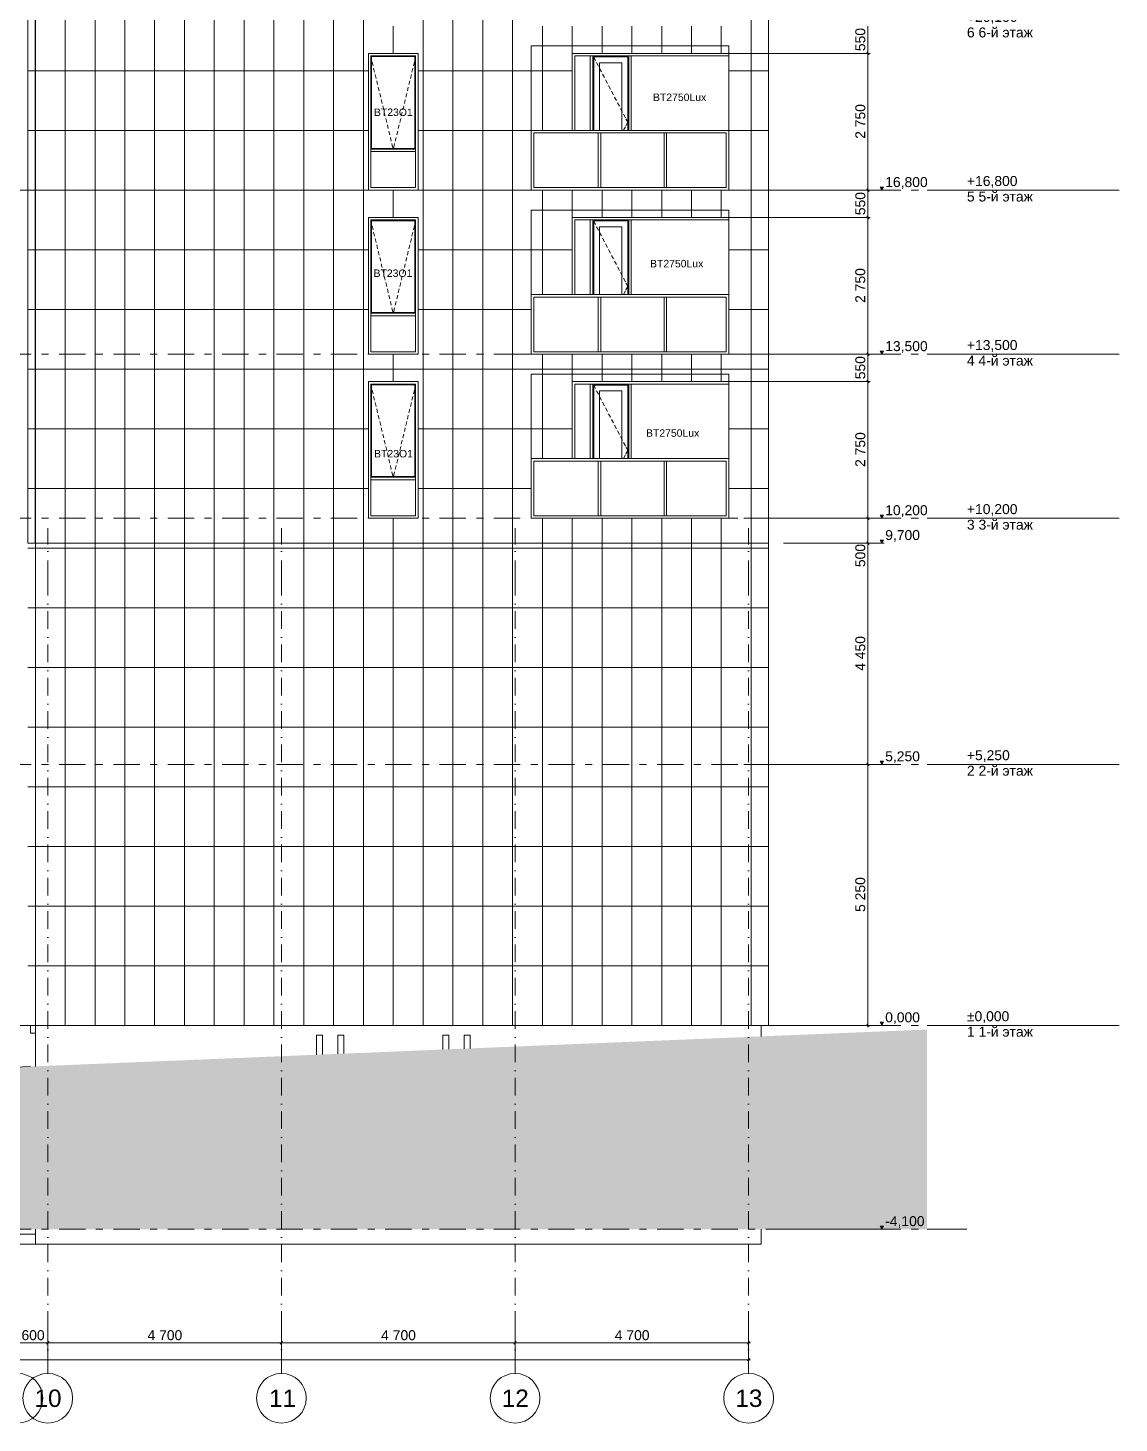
# Model space of a CAD drawing. Header units: millimetres. Extents: x 1499747 to 4341325, y -28481 to 441852.
# Drawn here: x 4217839 to 4239791, y 272654 to 300717 of the extents above; entities that cross this region are included whole.
import ezdxf
from ezdxf.xclip import XClip

# ---------------------------------------------------------------- set-up
doc = ezdxf.new("R2010")
doc.units = ezdxf.units.MM
doc.header["$MEASUREMENT"] = 0
doc.header["$XCLIPFRAME"] = 0
doc.linetypes.add('Штрих-Штриховая', pattern=[1093.611073, 529.166651, -211.666656, 141.111112, -211.666656])
doc.linetypes.add('Штрихпунктирная', pattern=[670.277762, 352.777767, -176.388884, 0, -141.111112])
for name, color, linetype, lineweight in [('2  Фасад_26_0_Ном._пера__1_Ном._пера__7', 7, 'Continuous', 18), ('2  Фасад_26_0_Ном._пера__20_Ном._пера__1', 1, 'Continuous', 18), ('2  Фасад_26_Витражные окна_Ном._пера__1_Ном._пера__7', 7, 'Continuous', 18), ('2  Фасад_26_Витражные окна_Ном._пера__20_Ном._пера__1', 1, 'Continuous', 18), ('2  Фасад_26_Витражные окна_Ном._пера__92_Ном._пера__233', 233, 'Continuous', 18), ('2  Фасад_26_Конструктив - Балки_Ном._пера__10_Ном._пера__134', 134, 'Continuous', 18), ('2  Фасад_26_Конструктив - Колонны_Ном._пера__8_Ном._пера__12', 12, 'Continuous', 18), ('2  Фасад_26_Конструктив - Лестницы_Ном._пера__91_Ном._пера__171', 171, 'Continuous', 18), ('2  Фасад_26_Конструктив - Навесные Стены_Ном._пера__1_Ном._пера__7', 7, 'Continuous', 18), ('2  Фасад_26_Конструктив - Навесные Стены_Ном._пера__3_Ном._пера__30', 30, 'Continuous', 18), ('2  Фасад_26_Конструктив - Перекрытия_Ном._пера__1_Ном._пера__7', 7, 'Continuous', 18), ('2  Фасад_26_Конструктив - Перекрытия_Ном._пера__89_Ном._пера__111', 111, 'Continuous', 18), ('2  Фасад_26_Конструктив - Стена Кирпич Подвал_Ном._пера__1_Ном._пера__7', 7, 'Continuous', 18), ('2  Фасад_26_Конструктив - Стены Несущие_Ном._пера__87_Ном._пера__251', 250, 'Continuous', 18), ('2  Фасад_26_Местность - Рельеф_Ном._пера__7', 7, 'Continuous', 18), ('2  Фасад_26_Местность - Рельеф_Ном._пера__93_Ном._пера__53', 53, 'Continuous', 18), ('2  Фасад_26_Отделка керамика_Ном._пера__1_Ном._пера__7', 7, 'Continuous', 18), ('2  Фасад_26_Размер - Общий_Ном._пера__1_Ном._пера__7', 7, 'Continuous', 18), ('2  Фасад_26_Сетка кладки_Ном._пера__102_Ном._пера__9', 9, 'Continuous', 18), ('2  Фасад_26_Элемент Модели - Оси_Ном._пера__2_Ном._пера__8', 8, 'Continuous', 18)]:
    doc.layers.add(name, color=color, linetype=linetype, lineweight=lineweight)
doc.layers.add('Чертеж и Рисунок', color=7, linetype='Continuous')
doc.styles.add('СГЕНЕРИР_СТИЛЬ_2', font='arial.ttf')

# ---------------------------------------------------------------- blocks, each defined once
blk = doc.blocks.new('Чертеж_6_26', base_point=(1593971, 9692))
at = {"layer": '2  Фасад_26_Местность - Рельеф_Ном._пера__7', "linetype": 'Continuous', "true_color": 0xc7c8ca}
blk.add_hatch(color=9, dxfattribs=at).paths.add_polyline_path([(1592324, 7253), (1588154, 7082), (1588154, 5592), (1649362, 5592), (1649362, 9608)])
at = {"layer": '2  Фасад_26_Размер - Общий_Ном._пера__1_Ном._пера__7', "linetype": 'Continuous', "true_color": 0xc7c8ca}
for points in [[(1648450, 26492), (1648486, 26554), (1648414, 26554)], [(1648450, 23192), (1648486, 23254), (1648414, 23254)], [(1648450, 19892), (1648486, 19954), (1648414, 19954)], [(1648450, 19392), (1648486, 19454), (1648414, 19454)], [(1648450, 14942), (1648486, 15004), (1648414, 15004)], [(1648450, 9692), (1648486, 9754), (1648414, 9754)], [(1648450, 5592), (1648486, 5654), (1648414, 5654)]]:
    blk.add_hatch(color=9, dxfattribs=at).paths.add_polyline_path(points)
at = {"layer": '2  Фасад_26_0_Ном._пера__1_Ном._пера__7', "color": 9, "linetype": 'Continuous', "true_color": 0xc7c8ca}
for p, q in [((1649362, 26492), (1649462, 26492)), ((1649462, 26492), (1649562, 26492)), ((1649762, 26492), (1649562, 26492)), ((1649762, 26492), (1650162, 26492)), ((1653224, 26492), (1650162, 26492)), ((1649362, 23192), (1649462, 23192)), ((1649462, 23192), (1649562, 23192)), ((1649762, 23192), (1649562, 23192)), ((1649762, 23192), (1650162, 23192)), ((1653224, 23192), (1650162, 23192)), ((1649362, 19892), (1649462, 19892)), ((1649462, 19892), (1649562, 19892)), ((1649762, 19892), (1649562, 19892)), ((1649762, 19892), (1650162, 19892)), ((1653224, 19892), (1650162, 19892)), ((1649362, 14942), (1649462, 14942)), ((1649462, 14942), (1649562, 14942)), ((1649762, 14942), (1649562, 14942)), ((1649762, 14942), (1650162, 14942)), ((1653224, 14942), (1650162, 14942)), ((1649362, 9692), (1649462, 9692)), ((1649462, 9692), (1649562, 9692)), ((1649762, 9692), (1649562, 9692)), ((1649762, 9692), (1650162, 9692)), ((1653224, 9692), (1650162, 9692)), ((1649362, 5592), (1649462, 5592)), ((1649462, 5592), (1649562, 5592)), ((1649762, 5592), (1649562, 5592)), ((1649762, 5592), (1650162, 5592))]:
    blk.add_line(p, q, dxfattribs=at)
at = {"layer": '2  Фасад_26_0_Ном._пера__20_Ном._пера__1', "color": 9, "linetype": 'Штрих-Штриховая', "true_color": 0xc7c8ca}
for p, q in [((1588154, 26492), (1649362, 26492)), ((1588154, 23192), (1649362, 23192)), ((1588154, 19892), (1649362, 19892)), ((1588154, 14942), (1649362, 14942)), ((1588154, 9692), (1649362, 9692)), ((1588154, 5592), (1649362, 5592))]:
    blk.add_line(p, q, dxfattribs=at)
at = {"layer": '2  Фасад_26_Витражные окна_Ном._пера__1_Ном._пера__7', "color": 9, "linetype": 'Continuous', "true_color": 0xc7c8ca}
for p, q in [((1638171, 29192), (1638621, 29192)), ((1638171, 28892), (1638171, 29192)), ((1638621, 29192), (1639071, 29192)), ((1639071, 28892), (1639071, 29192)), ((1639121, 28892), (1639121, 29242)), ((1639056, 29177), (1638186, 29177)), ((1638186, 29177), (1638186, 27332)), ((1639056, 27332), (1639056, 29177)), ((1638171, 27492), (1638171, 28892)), ((1639071, 27492), (1639071, 28892)), ((1639121, 27492), (1639121, 28892)), ((1641396, 27692), (1641446, 27692)), ((1641446, 27692), (1642771, 27692)), ((1641446, 27642), (1642746, 27642)), ((1641446, 27642), (1641446, 26542)), ((1642746, 27642), (1642771, 27642)), ((1642746, 26542), (1642746, 27642)), ((1642771, 27692), (1644096, 27692)), ((1642771, 27642), (1642796, 27642)), ((1642796, 27642), (1644071, 27642)), ((1642796, 26542), (1642796, 27642)), ((1644071, 27642), (1644096, 27642)), ((1644071, 26542), (1644071, 27642)), ((1644096, 27692), (1645371, 27692)), ((1644096, 27642), (1644121, 27642)), ((1644121, 26542), (1644121, 27642)), ((1644121, 27642), (1645321, 27642)), ((1645321, 26542), (1645321, 27642)), ((1645371, 26492), (1645371, 27692)), ((1638171, 27317), (1638171, 27492)), ((1638171, 27292), (1638171, 27317)), ((1638621, 27317), (1638171, 27317)), ((1638171, 27267), (1638171, 27292)), ((1638171, 26542), (1638171, 27267)), ((1638621, 27267), (1638171, 27267)), ((1638186, 27332), (1639056, 27332)), ((1639071, 27317), (1638621, 27317)), ((1639071, 27267), (1638621, 27267)), ((1639071, 27317), (1639071, 27492)), ((1639071, 27292), (1639071, 27317)), ((1639071, 27267), (1639071, 27292)), ((1639071, 26542), (1639071, 27267)), ((1639121, 27292), (1639121, 27492)), ((1639121, 26492), (1639121, 27292)), ((1638621, 26542), (1638171, 26542)), ((1639071, 26542), (1638621, 26542)), ((1641446, 26542), (1642746, 26542)), ((1642746, 26542), (1642771, 26542)), ((1642771, 26542), (1642796, 26542)), ((1642796, 26542), (1644071, 26542)), ((1644071, 26542), (1644096, 26542)), ((1644096, 26542), (1644121, 26542)), ((1644121, 26542), (1645321, 26542)), ((1638171, 25892), (1638621, 25892)), ((1638171, 25592), (1638171, 25892)), ((1639056, 25877), (1638186, 25877)), ((1638186, 25877), (1638186, 24032)), ((1638621, 25892), (1639071, 25892)), ((1639056, 24032), (1639056, 25877)), ((1639071, 25592), (1639071, 25892)), ((1639121, 25592), (1639121, 25942)), ((1638171, 24192), (1638171, 25592)), ((1639071, 24192), (1639071, 25592)), ((1639121, 24192), (1639121, 25592)), ((1638171, 24017), (1638171, 24192)), ((1639071, 24017), (1639071, 24192)), ((1639121, 23992), (1639121, 24192)), ((1641397, 24392), (1641446, 24392)), ((1641446, 24392), (1642771, 24392)), ((1641446, 24342), (1642746, 24342)), ((1641446, 24342), (1641446, 23242)), ((1642746, 24342), (1642771, 24342)), ((1642746, 23242), (1642746, 24342)), ((1642771, 24392), (1644096, 24392)), ((1642771, 24342), (1642796, 24342)), ((1642796, 24342), (1644071, 24342)), ((1642796, 23242), (1642796, 24342)), ((1644071, 24342), (1644096, 24342)), ((1644071, 23242), (1644071, 24342)), ((1644096, 24392), (1645371, 24392)), ((1644096, 24342), (1644121, 24342)), ((1644121, 23242), (1644121, 24342)), ((1644121, 24342), (1645321, 24342)), ((1645321, 23242), (1645321, 24342)), ((1645371, 23192), (1645371, 24392)), ((1638171, 23992), (1638171, 24017)), ((1638621, 24017), (1638171, 24017)), ((1638171, 23967), (1638171, 23992)), ((1638171, 23242), (1638171, 23967)), ((1638621, 23967), (1638171, 23967)), ((1638186, 24032), (1639056, 24032)), ((1639071, 24017), (1638621, 24017)), ((1639071, 23967), (1638621, 23967)), ((1639071, 23992), (1639071, 24017)), ((1639071, 23967), (1639071, 23992)), ((1639071, 23242), (1639071, 23967)), ((1639121, 23192), (1639121, 23992)), ((1638621, 23242), (1638171, 23242)), ((1639071, 23242), (1638621, 23242)), ((1641446, 23242), (1642746, 23242)), ((1642746, 23242), (1642771, 23242)), ((1642771, 23242), (1642796, 23242)), ((1642796, 23242), (1644071, 23242)), ((1644071, 23242), (1644096, 23242)), ((1644096, 23242), (1644121, 23242)), ((1644121, 23242), (1645321, 23242)), ((1638171, 22592), (1638621, 22592)), ((1638171, 22292), (1638171, 22592)), ((1639056, 22577), (1638186, 22577)), ((1638186, 22577), (1638186, 20732)), ((1638621, 22592), (1639071, 22592)), ((1639056, 20732), (1639056, 22577)), ((1639071, 22292), (1639071, 22592)), ((1639121, 22292), (1639121, 22642)), ((1638171, 20892), (1638171, 22292)), ((1639071, 20892), (1639071, 22292)), ((1639121, 20892), (1639121, 22292)), ((1641397, 21092), (1641446, 21092)), ((1641446, 21092), (1642771, 21092)), ((1642771, 21092), (1644096, 21092)), ((1644096, 21092), (1645371, 21092)), ((1645371, 19892), (1645371, 21092)), ((1638171, 20717), (1638171, 20892)), ((1639071, 20717), (1639071, 20892)), ((1639121, 20692), (1639121, 20892)), ((1641446, 21042), (1642746, 21042)), ((1641446, 21042), (1641446, 19942)), ((1642746, 21042), (1642771, 21042)), ((1642746, 19942), (1642746, 21042)), ((1642771, 21042), (1642796, 21042)), ((1642796, 21042), (1644071, 21042)), ((1642796, 19942), (1642796, 21042)), ((1644071, 21042), (1644096, 21042)), ((1644071, 19942), (1644071, 21042)), ((1644096, 21042), (1644121, 21042)), ((1644121, 19942), (1644121, 21042)), ((1644121, 21042), (1645321, 21042)), ((1645321, 19942), (1645321, 21042)), ((1638171, 20692), (1638171, 20717)), ((1638621, 20717), (1638171, 20717)), ((1638171, 20667), (1638171, 20692)), ((1638171, 19942), (1638171, 20667)), ((1638621, 20667), (1638171, 20667)), ((1638186, 20732), (1639056, 20732)), ((1639071, 20717), (1638621, 20717)), ((1639071, 20667), (1638621, 20667)), ((1639071, 20692), (1639071, 20717)), ((1639071, 20667), (1639071, 20692)), ((1639071, 19942), (1639071, 20667)), ((1639121, 19892), (1639121, 20692)), ((1638621, 19942), (1638171, 19942)), ((1639071, 19942), (1638621, 19942)), ((1641446, 19942), (1642746, 19942)), ((1642746, 19942), (1642771, 19942)), ((1642771, 19942), (1642796, 19942)), ((1642796, 19942), (1644071, 19942)), ((1644071, 19942), (1644096, 19942)), ((1644096, 19942), (1644121, 19942)), ((1644121, 19942), (1645321, 19942))]:
    blk.add_line(p, q, dxfattribs=at)
at = {"layer": '2  Фасад_26_Витражные окна_Ном._пера__92_Ном._пера__233', "color": 9, "linetype": 'Continuous', "true_color": 0xc7c8ca}
for p, q in [((1638171, 29176), (1638185, 29119)), ((1638197, 29071), (1638216, 28993)), ((1638227, 28944), (1638246, 28866)), ((1639015, 28944), (1638996, 28866)), ((1639046, 29071), (1639027, 28993)), ((1639071, 29176), (1639057, 29119)), ((1638258, 28818), (1638277, 28740)), ((1638288, 28691), (1638307, 28614)), ((1638954, 28691), (1638935, 28614)), ((1638985, 28818), (1638966, 28740)), ((1638319, 28565), (1638338, 28487)), ((1638349, 28439), (1638368, 28361)), ((1638893, 28439), (1638874, 28361)), ((1638924, 28565), (1638905, 28487)), ((1638380, 28312), (1638399, 28235)), ((1638410, 28186), (1638429, 28108)), ((1638832, 28186), (1638813, 28108)), ((1638863, 28312), (1638844, 28235)), ((1638441, 28060), (1638460, 27982)), ((1638471, 27933), (1638490, 27855)), ((1638502, 27807), (1638521, 27729)), ((1638741, 27807), (1638722, 27729)), ((1638771, 27933), (1638752, 27855)), ((1638802, 28060), (1638783, 27982)), ((1638532, 27681), (1638551, 27603)), ((1638563, 27554), (1638582, 27476)), ((1638680, 27554), (1638661, 27476)), ((1638710, 27681), (1638691, 27603)), ((1638593, 27428), (1638602, 27390)), ((1638602, 27390), (1638616, 27332)), ((1638616, 27332), (1638620, 27317)), ((1638626, 27332), (1638622, 27317)), ((1638640, 27390), (1638626, 27332)), ((1638649, 27428), (1638640, 27390)), ((1638171, 25876), (1638185, 25819)), ((1639071, 25876), (1639057, 25819)), ((1638197, 25771), (1638216, 25693)), ((1638227, 25644), (1638246, 25566)), ((1639015, 25644), (1638996, 25566)), ((1639046, 25771), (1639027, 25693)), ((1638258, 25518), (1638277, 25440)), ((1638288, 25391), (1638307, 25314)), ((1638319, 25265), (1638338, 25187)), ((1638924, 25265), (1638905, 25187)), ((1638954, 25391), (1638935, 25314)), ((1638985, 25518), (1638966, 25440)), ((1638349, 25139), (1638368, 25061)), ((1638380, 25012), (1638399, 24935)), ((1638863, 25012), (1638844, 24935)), ((1638893, 25139), (1638874, 25061)), ((1638410, 24886), (1638429, 24808)), ((1638441, 24760), (1638460, 24682)), ((1638802, 24760), (1638783, 24682)), ((1638832, 24886), (1638813, 24808)), ((1638471, 24633), (1638490, 24555)), ((1638502, 24507), (1638521, 24429)), ((1638741, 24507), (1638722, 24429)), ((1638771, 24633), (1638752, 24555)), ((1638532, 24381), (1638551, 24303)), ((1638563, 24254), (1638582, 24176)), ((1638680, 24254), (1638661, 24176)), ((1638710, 24381), (1638691, 24303)), ((1638593, 24128), (1638602, 24090)), ((1638602, 24090), (1638616, 24032)), ((1638616, 24032), (1638620, 24017)), ((1638626, 24032), (1638622, 24017)), ((1638640, 24090), (1638626, 24032)), ((1638649, 24128), (1638640, 24090)), ((1638171, 22576), (1638185, 22519)), ((1638197, 22471), (1638216, 22393)), ((1639046, 22471), (1639027, 22393)), ((1639071, 22576), (1639057, 22519)), ((1638227, 22344), (1638246, 22266)), ((1638258, 22218), (1638277, 22140)), ((1638985, 22218), (1638966, 22140)), ((1639015, 22344), (1638996, 22266)), ((1638288, 22091), (1638307, 22014)), ((1638319, 21965), (1638338, 21887)), ((1638924, 21965), (1638905, 21887)), ((1638954, 22091), (1638935, 22014)), ((1638349, 21839), (1638368, 21761)), ((1638380, 21712), (1638399, 21635)), ((1638863, 21712), (1638844, 21635)), ((1638893, 21839), (1638874, 21761)), ((1638410, 21586), (1638429, 21508)), ((1638441, 21460), (1638460, 21382)), ((1638471, 21333), (1638490, 21255)), ((1638771, 21333), (1638752, 21255)), ((1638802, 21460), (1638783, 21382)), ((1638832, 21586), (1638813, 21508)), ((1638502, 21207), (1638521, 21129)), ((1638532, 21081), (1638551, 21003)), ((1638710, 21081), (1638691, 21003)), ((1638741, 21207), (1638722, 21129)), ((1638563, 20954), (1638582, 20876)), ((1638593, 20828), (1638602, 20790)), ((1638602, 20790), (1638616, 20732)), ((1638640, 20790), (1638626, 20732)), ((1638649, 20828), (1638640, 20790)), ((1638680, 20954), (1638661, 20876)), ((1638616, 20732), (1638620, 20717)), ((1638626, 20732), (1638622, 20717))]:
    blk.add_line(p, q, dxfattribs=at)
at = {"layer": '2  Фасад_26_Конструктив - Балки_Ном._пера__10_Ном._пера__134', "color": 9, "linetype": 'Continuous', "true_color": 0xc7c8ca}
for p, q in [((1641397, 29392), (1641396, 29392)), ((1637076, 9292), (1637076, 9492)), ((1637196, 9492), (1637196, 9292)), ((1637506, 9292), (1637506, 9492)), ((1637626, 9492), (1637626, 9292)), ((1639616, 9292), (1639616, 9492)), ((1639736, 9492), (1639736, 9292)), ((1640046, 9292), (1640046, 9492)), ((1640166, 9492), (1640166, 9292))]:
    blk.add_line(p, q, dxfattribs=at)
at = {"layer": '2  Фасад_26_Конструктив - Колонны_Ном._пера__8_Ном._пера__12', "color": 9, "linetype": 'Continuous', "true_color": 0xc7c8ca}
for p, q in [((1645371, 27692), (1645371, 29392)), ((1645371, 24392), (1645371, 26092)), ((1645371, 21092), (1645371, 22792)), ((1631321, 9532), (1631321, 9692)), ((1631421, 8867), (1631421, 9692)), ((1646021, 9470), (1646021, 9692))]:
    blk.add_line(p, q, dxfattribs=at)
at = {"layer": '2  Фасад_26_Конструктив - Лестницы_Ном._пера__91_Ном._пера__171', "color": 9, "linetype": 'Continuous', "true_color": 0xc7c8ca}
blk.add_line((1630221, 5492), (1631421, 5492), dxfattribs=at)
at = {"layer": '2  Фасад_26_Конструктив - Навесные Стены_Ном._пера__1_Ном._пера__7', "color": 9, "linetype": 'Continuous', "true_color": 0xc7c8ca}
for p, q in [((1642271, 27692), (1642271, 29192)), ((1642271, 29192), (1642583, 29192)), ((1642583, 27692), (1642583, 29192)), ((1642583, 29192), (1642608, 29192)), ((1642608, 29192), (1642633, 29192)), ((1642633, 27692), (1642633, 29192)), ((1642633, 29192), (1643358, 29192)), ((1643358, 27692), (1643358, 29192)), ((1643358, 29192), (1643383, 29192)), ((1643383, 29192), (1643408, 29192)), ((1643408, 27692), (1643408, 29192)), ((1643408, 29192), (1643421, 29192)), ((1643421, 29192), (1644621, 29192)), ((1644621, 29192), (1645371, 29192)), ((1643338, 29172), (1642653, 29172)), ((1642653, 29172), (1642653, 27692)), ((1642773, 29052), (1643218, 29052)), ((1642773, 27692), (1642773, 29052)), ((1643218, 29052), (1643218, 27692)), ((1643338, 27692), (1643338, 29172)), ((1642271, 24392), (1642271, 25892)), ((1642271, 25892), (1642583, 25892)), ((1642583, 24392), (1642583, 25892)), ((1642583, 25892), (1642608, 25892)), ((1642608, 25892), (1642633, 25892)), ((1642633, 24392), (1642633, 25892)), ((1642633, 25892), (1643358, 25892)), ((1643338, 25872), (1642653, 25872)), ((1642653, 25872), (1642653, 24392)), ((1643338, 24392), (1643338, 25872)), ((1643358, 24392), (1643358, 25892)), ((1643358, 25892), (1643383, 25892)), ((1643383, 25892), (1643408, 25892)), ((1643408, 24392), (1643408, 25892)), ((1643408, 25892), (1643421, 25892)), ((1643421, 25892), (1644621, 25892)), ((1644621, 25892), (1645371, 25892)), ((1642773, 25752), (1643218, 25752)), ((1642773, 24392), (1642773, 25752)), ((1643218, 25752), (1643218, 24392)), ((1642271, 21092), (1642271, 22592)), ((1642271, 22592), (1642583, 22592)), ((1642583, 21092), (1642583, 22592)), ((1642583, 22592), (1642608, 22592)), ((1642608, 22592), (1642633, 22592)), ((1642633, 21092), (1642633, 22592)), ((1642633, 22592), (1643358, 22592)), ((1643338, 22572), (1642653, 22572)), ((1642653, 22572), (1642653, 21092)), ((1642773, 22452), (1643218, 22452)), ((1642773, 21092), (1642773, 22452)), ((1643218, 22452), (1643218, 21092)), ((1643338, 21092), (1643338, 22572)), ((1643358, 21092), (1643358, 22592)), ((1643358, 22592), (1643383, 22592)), ((1643383, 22592), (1643408, 22592)), ((1643408, 22592), (1643421, 22592)), ((1643408, 21092), (1643408, 22592)), ((1643421, 22592), (1644621, 22592)), ((1644621, 22592), (1645371, 22592))]:
    blk.add_line(p, q, dxfattribs=at)
at = {"layer": '2  Фасад_26_Конструктив - Навесные Стены_Ном._пера__3_Ном._пера__30', "color": 9, "linetype": 'Continuous', "true_color": 0xc7c8ca}
for p, q in [((1642653, 29172), (1642690, 29101)), ((1642713, 29057), (1642750, 28986)), ((1642773, 28941), (1642810, 28870)), ((1642833, 28826), (1642870, 28755)), ((1642893, 28711), (1642930, 28640)), ((1642953, 28595), (1642990, 28524)), ((1643013, 28480), (1643050, 28409)), ((1643073, 28365), (1643110, 28294)), ((1643133, 28249), (1643170, 28178)), ((1643193, 28134), (1643218, 28088)), ((1643218, 28088), (1643230, 28063)), ((1643253, 28019), (1643290, 27948)), ((1643301, 27928), (1643338, 27857)), ((1643301, 27786), (1643338, 27857)), ((1643253, 27695), (1643290, 27766)), ((1642653, 25872), (1642690, 25801)), ((1642713, 25757), (1642750, 25686)), ((1642773, 25641), (1642810, 25570)), ((1642833, 25526), (1642870, 25455)), ((1642893, 25411), (1642930, 25340)), ((1642953, 25295), (1642990, 25224)), ((1643013, 25180), (1643050, 25109)), ((1643073, 25065), (1643110, 24994)), ((1643133, 24949), (1643170, 24878)), ((1643193, 24834), (1643218, 24788)), ((1643218, 24788), (1643230, 24763)), ((1643253, 24719), (1643290, 24648)), ((1643253, 24395), (1643290, 24466)), ((1643301, 24628), (1643338, 24557)), ((1643301, 24486), (1643338, 24557)), ((1642653, 22572), (1642690, 22501)), ((1642713, 22457), (1642750, 22386)), ((1642773, 22341), (1642810, 22270)), ((1642833, 22226), (1642870, 22155)), ((1642893, 22111), (1642930, 22040)), ((1642953, 21995), (1642990, 21924)), ((1643013, 21880), (1643050, 21809)), ((1643073, 21765), (1643110, 21694)), ((1643133, 21649), (1643170, 21578)), ((1643193, 21534), (1643218, 21488)), ((1643218, 21488), (1643230, 21463)), ((1643253, 21419), (1643290, 21348)), ((1643253, 21095), (1643290, 21166)), ((1643301, 21328), (1643338, 21257)), ((1643301, 21186), (1643338, 21257))]:
    blk.add_line(p, q, dxfattribs=at)
at = {"layer": '2  Фасад_26_Конструктив - Перекрытия_Ном._пера__1_Ном._пера__7', "linetype": 'Continuous'}
for p, q in [((1637076, 9492), (1637196, 9492)), ((1637506, 9492), (1637626, 9492)), ((1639616, 9492), (1639736, 9492)), ((1640046, 9492), (1640166, 9492))]:
    blk.add_line(p, q, dxfattribs=at)
at = {"layer": '2  Фасад_26_Конструктив - Перекрытия_Ном._пера__89_Ном._пера__111', "linetype": 'Continuous'}
for p, q in [((1631421, 5292), (1631421, 5592)), ((1646021, 5292), (1646021, 5592)), ((1621921, 5292), (1631421, 5292)), ((1631421, 5292), (1646021, 5292))]:
    blk.add_line(p, q, dxfattribs=at)
at = {"layer": '2  Фасад_26_Конструктив - Стена Кирпич Подвал_Ном._пера__1_Ном._пера__7', "color": 9, "linetype": 'Continuous', "true_color": 0xc7c8ca}
for p, q in [((1637076, 9492), (1637196, 9492)), ((1637506, 9492), (1637626, 9492)), ((1639616, 9492), (1639736, 9492)), ((1640046, 9492), (1640166, 9492))]:
    blk.add_line(p, q, dxfattribs=at)
at = {"layer": '2  Фасад_26_Конструктив - Стены Несущие_Ном._пера__87_Ном._пера__251', "color": 9, "linetype": 'Continuous', "true_color": 0xc7c8ca}
for p, q in [((1631321, 9532), (1631421, 9532)), ((1637076, 9101), (1637076, 9292)), ((1637196, 9292), (1637196, 9106)), ((1637506, 9118), (1637506, 9292)), ((1637626, 9292), (1637626, 9123)), ((1639616, 9205), (1639616, 9292)), ((1639736, 9292), (1639736, 9210)), ((1640046, 9223), (1640046, 9292)), ((1640166, 9292), (1640166, 9228))]:
    blk.add_line(p, q, dxfattribs=at)
at = {"layer": '2  Фасад_26_Местность - Рельеф_Ном._пера__93_Ном._пера__53', "color": 9, "linetype": 'Continuous', "true_color": 0xc7c8ca}
blk.add_line((1631321, 8863), (1613565, 8151), dxfattribs=at)
at = {"layer": '2  Фасад_26_Отделка керамика_Ном._пера__1_Ном._пера__7', "color": 9, "linetype": 'Continuous', "true_color": 0xc7c8ca}
for p, q in [((1631271, 53192), (1631271, 19392)), ((1631416, 19392), (1631416, 53192)), ((1646171, 19392), (1646171, 53192)), ((1638122, 26492), (1638122, 29242)), ((1638122, 29242), (1639122, 29242)), ((1639122, 29242), (1639122, 26492)), ((1641397, 26492), (1641397, 29392)), ((1641397, 29392), (1645372, 29392)), ((1642221, 27692), (1642221, 29242)), ((1642221, 29242), (1645371, 29242)), ((1645372, 29392), (1645372, 26492)), ((1639122, 26492), (1638122, 26492)), ((1645372, 26492), (1641397, 26492)), ((1638122, 23192), (1638122, 25942)), ((1638122, 25942), (1639122, 25942)), ((1639122, 25942), (1639122, 23192)), ((1641397, 23192), (1641397, 26092)), ((1641397, 26092), (1645372, 26092)), ((1642221, 24392), (1642221, 25942)), ((1642221, 25942), (1645371, 25942)), ((1645372, 26092), (1645372, 23192)), ((1639122, 23192), (1638122, 23192)), ((1645372, 23192), (1641397, 23192)), ((1641397, 19892), (1641397, 22792)), ((1641397, 22792), (1645372, 22792)), ((1645372, 22792), (1645372, 19892)), ((1638122, 19892), (1638122, 22642)), ((1638122, 22642), (1639122, 22642)), ((1639122, 22642), (1639122, 19892)), ((1642221, 21092), (1642221, 22642)), ((1642221, 22642), (1645371, 22642)), ((1639122, 19892), (1638122, 19892)), ((1645372, 19892), (1641397, 19892)), ((1631271, 19392), (1646171, 19392)), ((1646171, 9692), (1646171, 19392)), ((1630672, 9692), (1631271, 9692)), ((1631271, 9692), (1646171, 9692))]:
    blk.add_line(p, q, dxfattribs=at)
at = {"layer": '2  Фасад_26_Размер - Общий_Ном._пера__1_Ном._пера__7', "color": 9, "linetype": 'Continuous', "true_color": 0xc7c8ca}
for p, q in [((1648171, 29242), (1648171, 29792)), ((1648218, 29242), (1642521, 29242)), ((1648218, 29242), (1642521, 29242)), ((1648146, 29267), (1648196, 29217)), ((1648146, 29267), (1648196, 29217)), ((1648171, 26492), (1648171, 29242)), ((1648450, 26492), (1641046, 26492)), ((1648218, 26492), (1641046, 26492)), ((1648218, 26492), (1641046, 26492)), ((1648146, 26517), (1648196, 26467)), ((1648146, 26517), (1648196, 26467)), ((1648171, 25942), (1648171, 26492)), ((1648450, 26492), (1648414, 26554)), ((1648414, 26554), (1648486, 26554)), ((1648486, 26554), (1648450, 26492)), ((1648450, 26492), (1648497, 26492)), ((1648218, 25942), (1642521, 25942)), ((1648218, 25942), (1642521, 25942)), ((1648146, 25967), (1648196, 25917)), ((1648146, 25967), (1648196, 25917)), ((1648171, 23192), (1648171, 25942)), ((1648450, 23192), (1641046, 23192)), ((1648218, 23192), (1641046, 23192)), ((1648218, 23192), (1641046, 23192)), ((1648146, 23217), (1648196, 23167)), ((1648146, 23217), (1648196, 23167)), ((1648171, 22642), (1648171, 23192)), ((1648450, 23192), (1648414, 23254)), ((1648414, 23254), (1648486, 23254)), ((1648486, 23254), (1648450, 23192)), ((1648450, 23192), (1648497, 23192)), ((1648218, 22642), (1642521, 22642)), ((1648218, 22642), (1642521, 22642)), ((1648146, 22667), (1648196, 22617)), ((1648146, 22667), (1648196, 22617)), ((1648171, 19892), (1648171, 22642)), ((1648450, 19892), (1648414, 19954)), ((1648414, 19954), (1648486, 19954)), ((1648486, 19954), (1648450, 19892)), ((1648450, 19892), (1645672, 19892)), ((1648218, 19892), (1645672, 19892)), ((1648218, 19892), (1645672, 19892)), ((1648146, 19917), (1648196, 19867)), ((1648146, 19917), (1648196, 19867)), ((1648171, 19392), (1648171, 19892)), ((1648450, 19892), (1648497, 19892)), ((1648450, 19392), (1646471, 19392)), ((1648218, 19392), (1646471, 19392)), ((1648218, 19392), (1646471, 19392)), ((1648146, 19417), (1648196, 19367)), ((1648146, 19417), (1648196, 19367)), ((1648171, 14942), (1648171, 19392)), ((1648450, 19392), (1648414, 19454)), ((1648414, 19454), (1648486, 19454)), ((1648486, 19454), (1648450, 19392)), ((1648450, 19392), (1648497, 19392)), ((1648218, 14942), (1645672, 14942)), ((1648218, 14942), (1645672, 14942)), ((1648450, 14942), (1646321, 14942)), ((1648146, 14967), (1648196, 14917)), ((1648146, 14967), (1648196, 14917)), ((1648171, 9692), (1648171, 14942)), ((1648450, 14942), (1648414, 15004)), ((1648414, 15004), (1648486, 15004)), ((1648486, 15004), (1648450, 14942)), ((1648450, 14942), (1648497, 14942)), ((1648450, 9692), (1646321, 9692)), ((1648218, 9692), (1646321, 9692)), ((1648146, 9717), (1648196, 9667)), ((1648171, 9654), (1648171, 9692)), ((1648450, 9692), (1648414, 9754)), ((1648414, 9754), (1648486, 9754)), ((1648486, 9754), (1648450, 9692)), ((1648450, 9692), (1648497, 9692)), ((1648450, 5592), (1648414, 5654)), ((1648414, 5654), (1648486, 5654)), ((1648486, 5654), (1648450, 5592)), ((1648450, 5592), (1646321, 5592)), ((1648450, 5592), (1648497, 5592)), ((1631071, 3306), (1631671, 3306)), ((1631696, 3331), (1631646, 3281)), ((1631696, 3331), (1631646, 3281)), ((1631671, 2992), (1631671, 3353)), ((1631671, 2992), (1631671, 3353)), ((1631671, 3306), (1636371, 3306)), ((1636396, 3331), (1636346, 3281)), ((1636396, 3331), (1636346, 3281)), ((1636371, 2992), (1636371, 3353)), ((1636371, 2992), (1636371, 3353)), ((1636371, 3306), (1641071, 3306)), ((1641096, 3331), (1641046, 3281)), ((1641096, 3331), (1641046, 3281)), ((1641071, 2992), (1641071, 3353)), ((1641071, 2992), (1641071, 3353)), ((1641071, 3306), (1645771, 3306)), ((1645746, 3281), (1645796, 3331)), ((1645771, 2992), (1645771, 3353)), ((1645771, 3306), (1645809, 3306)), ((1593971, 2967), (1645771, 2967)), ((1645746, 2942), (1645796, 2992)), ((1645771, 2920), (1645771, 3014)), ((1645771, 2967), (1645809, 2967))]:
    blk.add_line(p, q, dxfattribs=at)
at = {"layer": '2  Фасад_26_Сетка кладки_Ном._пера__102_Ном._пера__9', "color": 9, "linetype": 'Continuous', "true_color": 0xc7c8ca, "flags": 128}
for points in [[(1631421, 9692), (1631421, 53192)], [(1632021, 9692), (1632021, 53192)], [(1632621, 9692), (1632621, 53192)], [(1633221, 9692), (1633221, 53192)], [(1633821, 9692), (1633821, 53192)], [(1634421, 9692), (1634421, 53192)], [(1635021, 9692), (1635021, 53192)], [(1635621, 9692), (1635621, 53192)], [(1636221, 9692), (1636221, 53192)], [(1636821, 9692), (1636821, 53192)], [(1637421, 9692), (1637421, 53192)], [(1638021, 9692), (1638021, 53192)], [(1639221, 9692), (1639221, 53192)], [(1639821, 9692), (1639821, 53192)], [(1640421, 9692), (1640421, 53192)], [(1641021, 9692), (1641021, 53192)], [(1645821, 9692), (1645821, 53192)], [(1638621, 29242), (1638621, 29792)], [(1641621, 27692), (1641621, 29792)], [(1642221, 29242), (1642221, 29792)], [(1642821, 29242), (1642821, 29792)], [(1643421, 29242), (1643421, 29792)], [(1644021, 29242), (1644021, 29792)], [(1644621, 29242), (1644621, 29792)], [(1645221, 29242), (1645221, 29792)], [(1631271, 28892), (1638122, 28892)], [(1639122, 28892), (1642221, 28892)], [(1645372, 28892), (1646172, 28892)], [(1631271, 27692), (1638122, 27692)], [(1639122, 27692), (1641397, 27692)], [(1645372, 27692), (1646172, 27692)], [(1631271, 26492), (1646172, 26492)], [(1638621, 25942), (1638621, 26492)], [(1641621, 24392), (1641621, 26492)], [(1642221, 25942), (1642221, 26492)], [(1642821, 25942), (1642821, 26492)], [(1643421, 25942), (1643421, 26492)], [(1644021, 25942), (1644021, 26492)], [(1644621, 25942), (1644621, 26492)], [(1645221, 25942), (1645221, 26492)], [(1631271, 25292), (1638122, 25292)], [(1639122, 25292), (1642221, 25292)], [(1645372, 25292), (1646172, 25292)], [(1631271, 24092), (1638122, 24092)], [(1639122, 24092), (1641397, 24092)], [(1645372, 24092), (1646172, 24092)], [(1638621, 22642), (1638621, 23192)], [(1641621, 21092), (1641621, 23192)], [(1642221, 22642), (1642221, 23192)], [(1642821, 22642), (1642821, 23192)], [(1643421, 22642), (1643421, 23192)], [(1644021, 22642), (1644021, 23192)], [(1644621, 22642), (1644621, 23192)], [(1645221, 22642), (1645221, 23192)], [(1631271, 22892), (1646172, 22892)], [(1631271, 21692), (1638122, 21692)], [(1639122, 21692), (1642221, 21692)], [(1645372, 21692), (1646172, 21692)], [(1631271, 20492), (1638122, 20492)], [(1639122, 20492), (1641397, 20492)], [(1645372, 20492), (1646172, 20492)], [(1638621, 9692), (1638621, 19892)], [(1641621, 9692), (1641621, 19892)], [(1642221, 9692), (1642221, 19892)], [(1642821, 9692), (1642821, 19892)], [(1643421, 9692), (1643421, 19892)], [(1644021, 9692), (1644021, 19892)], [(1644621, 9692), (1644621, 19892)], [(1645221, 9692), (1645221, 19892)], [(1631271, 19292), (1646172, 19292)], [(1631271, 18092), (1646172, 18092)], [(1631271, 16892), (1646172, 16892)], [(1631271, 15692), (1646172, 15692)], [(1631271, 14492), (1646172, 14492)], [(1631271, 13292), (1646172, 13292)], [(1631271, 12092), (1646172, 12092)], [(1631271, 10892), (1646172, 10892)]]:
    blk.add_lwpolyline(points, dxfattribs=at)
at = {"layer": '2  Фасад_26_Элемент Модели - Оси_Ном._пера__2_Ном._пера__8', "linetype": 'Штрихпунктирная'}
for p, q in [((1631671, 18692), (1631671, 19692)), ((1636371, 18692), (1636371, 19692)), ((1641071, 18692), (1641071, 19692)), ((1645771, 18692), (1645771, 19692)), ((1631671, 18692), (1631671, 3692)), ((1636371, 18692), (1636371, 3692)), ((1641071, 18692), (1641071, 3692)), ((1645771, 18692), (1645771, 3692)), ((1631671, 3692), (1631671, 2692)), ((1636371, 3692), (1636371, 2692)), ((1641071, 3692), (1641071, 2692)), ((1645771, 3692), (1645771, 2692))]:
    blk.add_line(p, q, dxfattribs=at)
at = {"layer": '2  Фасад_26_Элемент Модели - Оси_Ном._пера__2_Ном._пера__8', "linetype": 'Continuous'}
for p, q in [((1631671, 3692), (1631671, 3692)), ((1631671, 3692), (1631671, 3692)), ((1636371, 3692), (1636371, 3692)), ((1636371, 3692), (1636371, 3692)), ((1641071, 3692), (1641071, 3692)), ((1641071, 3692), (1641071, 3692)), ((1645771, 3692), (1645771, 3692)), ((1645771, 3692), (1645771, 3692))]:
    blk.add_line(p, q, dxfattribs=at)
for centre in [(1631071, 2192), (1631671, 2192), (1636371, 2192), (1641071, 2192), (1645771, 2192)]:
    blk.add_circle(centre, 500, dxfattribs=at)
at = {"layer": '2  Фасад_26_0_Ном._пера__1_Ном._пера__7', "color": 9, "linetype": 'Continuous', "true_color": 0xc7c8ca, "char_height": 200, "attachment_point": 1, "style": 'СГЕНЕРИР_СТИЛЬ_2'}
for s, insert, line_spacing_factor in [('\\A1;{\\pql;\\pt0;\\fArial|b0|i0|c204|p0;\\W1.000000;+20,100\\P\\pql;\\pt0;\\fArial|b0|i0|c204|p0;\\W1.000000;6 6-й этаж}', (1650162, 30076), 0.935057), ('\\A1;{\\pql;\\pt0;\\fArial|b0|i0|c204|p0;\\W1.000000;+16,800\\P\\pql;\\pt0;\\fArial|b0|i0|c204|p0;\\W1.000000;5 5-й этаж}', (1650162, 26776), 0.937339), ('\\A1;{\\pql;\\pt0;\\fArial|b0|i0|c204|p0;\\W1.000000;+13,500\\P\\pql;\\pt0;\\fArial|b0|i0|c204|p0;\\W1.000000;4 4-й этаж}', (1650162, 23476), 0.936542), ('\\A1;{\\pql;\\pt0;\\fArial|b0|i0|c204|p0;\\W1.000000;+10,200\\P\\pql;\\pt0;\\fArial|b0|i0|c204|p0;\\W1.000000;3 3-й этаж}', (1650162, 20176), 0.935851), ('\\A1;{\\pql;\\pt0;\\fArial|b0|i0|c204|p0;\\W1.000000;+5,250\\P\\pql;\\pt0;\\fArial|b0|i0|c204|p0;\\W1.000000;2 2-й этаж}', (1650162, 15226), 0.934265), ('\\A1;{\\pql;\\pt0;\\fArial|b0|i0|c204|p0;\\W1.000000;±0,000\\P\\pql;\\pt0;\\fArial|b0|i0|c204|p0;\\W1.000000;1 1-й этаж}', (1650162, 9976), 0.934265)]:
    blk.add_mtext(s, dxfattribs=dict(at, insert=insert, line_spacing_factor=line_spacing_factor))
at = {"layer": '2  Фасад_26_Витражные окна_Ном._пера__20_Ном._пера__1', "color": 9, "linetype": 'Continuous', "true_color": 0xc7c8ca, "char_height": 150, "attachment_point": 4, "style": 'СГЕНЕРИР_СТИЛЬ_2'}
for s, insert in [('\\A1;{\\pql;\\fArial|b0|i0|c204|p0;\\W1.000000;ВТ2750Lux}', (1643846, 28358)), ('\\A1;{\\pql;\\fArial|b0|i0|c204|p0;\\W1.000000;ВТ23О1}', (1638233, 28058)), ('\\A1;{\\pql;\\fArial|b0|i0|c204|p0;\\W1.000000;ВТ2750Lux}', (1643787, 25013)), ('\\A1;{\\pql;\\fArial|b0|i0|c204|p0;\\W1.000000;ВТ23О1}', (1638225, 24820)), ('\\A1;{\\pql;\\fArial|b0|i0|c204|p0;\\W1.000000;ВТ2750Lux}', (1643706, 21605)), ('\\A1;{\\pql;\\fArial|b0|i0|c204|p0;\\W1.000000;ВТ23О1}', (1638236, 21190))]:
    blk.add_mtext(s, dxfattribs=dict(at, insert=insert))
at = {"layer": '2  Фасад_26_Размер - Общий_Ном._пера__1_Ном._пера__7', "color": 9, "linetype": 'Continuous', "true_color": 0xc7c8ca, "char_height": 200, "attachment_point": 7, "rotation": 90, "style": 'СГЕНЕРИР_СТИЛЬ_2'}
for s, insert in [('\\A1;{\\pql;\\fArial|b0|i0|c204|p0;\\W1.000000;550}', (1648119, 29288)), ('\\A1;{\\pql;\\fArial|b0|i0|c204|p0;\\W1.000000;2\xa0750}', (1648119, 27524)), ('\\A1;{\\pql;\\fArial|b0|i0|c204|p0;\\W1.000000;550}', (1648119, 25988)), ('\\A1;{\\pql;\\fArial|b0|i0|c204|p0;\\W1.000000;2\xa0750}', (1648119, 24224)), ('\\A1;{\\pql;\\fArial|b0|i0|c204|p0;\\W1.000000;550}', (1648119, 22688)), ('\\A1;{\\pql;\\fArial|b0|i0|c204|p0;\\W1.000000;2\xa0750}', (1648119, 20924)), ('\\A1;{\\pql;\\fArial|b0|i0|c204|p0;\\W1.000000;500}', (1648119, 18909)), ('\\A1;{\\pql;\\fArial|b0|i0|c204|p0;\\W1.000000;4\xa0450}', (1648119, 16824)), ('\\A1;{\\pql;\\fArial|b0|i0|c204|p0;\\W1.000000;5\xa0250}', (1648119, 11974))]:
    blk.add_mtext(s, dxfattribs=dict(at, insert=insert))
at = {"layer": '2  Фасад_26_Размер - Общий_Ном._пера__1_Ном._пера__7', "color": 9, "linetype": 'Continuous', "true_color": 0xc7c8ca, "char_height": 200, "attachment_point": 7, "style": 'СГЕНЕРИР_СТИЛЬ_2'}
for s, insert in [('\\A1;{\\pql;\\fArial|b0|i0|c204|p0;\\W1.000000;16,800}', (1648518, 26517)), ('\\A1;{\\pql;\\fArial|b0|i0|c204|p0;\\W1.000000;13,500}', (1648518, 23217)), ('\\A1;{\\pql;\\fArial|b0|i0|c204|p0;\\W1.000000;10,200}', (1648518, 19917)), ('\\A1;{\\pql;\\fArial|b0|i0|c204|p0;\\W1.000000;9,700}', (1648518, 19417)), ('\\A1;{\\pql;\\fArial|b0|i0|c204|p0;\\W1.000000;5,250}', (1648518, 14967)), ('\\A1;{\\pql;\\fArial|b0|i0|c204|p0;\\W1.000000;0,000}', (1648518, 9717)), ('\\A1;{\\pql;\\fArial|b0|i0|c204|p0;\\W1.000000;-4,100}', (1648518, 5617)), ('\\A1;{\\pql;\\fArial|b0|i0|c204|p0;\\W1.000000;600}', (1631142, 3358)), ('\\A1;{\\pql;\\fArial|b0|i0|c204|p0;\\W1.000000;4\xa0700}', (1633678, 3358)), ('\\A1;{\\pql;\\fArial|b0|i0|c204|p0;\\W1.000000;4\xa0700}', (1638378, 3358)), ('\\A1;{\\pql;\\fArial|b0|i0|c204|p0;\\W1.000000;4\xa0700}', (1643078, 3358))]:
    blk.add_mtext(s, dxfattribs=dict(at, insert=insert))
at = {"layer": '2  Фасад_26_Элемент Модели - Оси_Ном._пера__2_Ном._пера__8', "linetype": 'Continuous', "char_height": 350, "attachment_point": 1, "style": 'СГЕНЕРИР_СТИЛЬ_2'}
for s, insert in [('\\A1;{\\pql;\\fArial|b0|i0|c204|p0;\\W1.000000;10}', (1631404, 2367)), ('\\A1;{\\pql;\\fArial|b0|i0|c204|p0;\\W1.000000;11}', (1636122, 2367)), ('\\A1;{\\pql;\\fArial|b0|i0|c204|p0;\\W1.000000;12}', (1640804, 2367)), ('\\A1;{\\pql;\\fArial|b0|i0|c204|p0;\\W1.000000;13}', (1645504, 2367))]:
    blk.add_mtext(s, dxfattribs=dict(at, insert=insert))

msp = doc.modelspace()

# ---------------------------------------------------------------- block references
at = {"layer": 'Чертеж и Рисунок', "linetype": 'Continuous'}
ref = msp.add_blockref('Чертеж_6_26', (4180538.6, 280653.8), dxfattribs=at)
XClip(ref).set_block_clipping_path([(1584000, -1363.8745008171), (1668000, 58641.949014614)])

doc.saveas('drawing.dxf')
